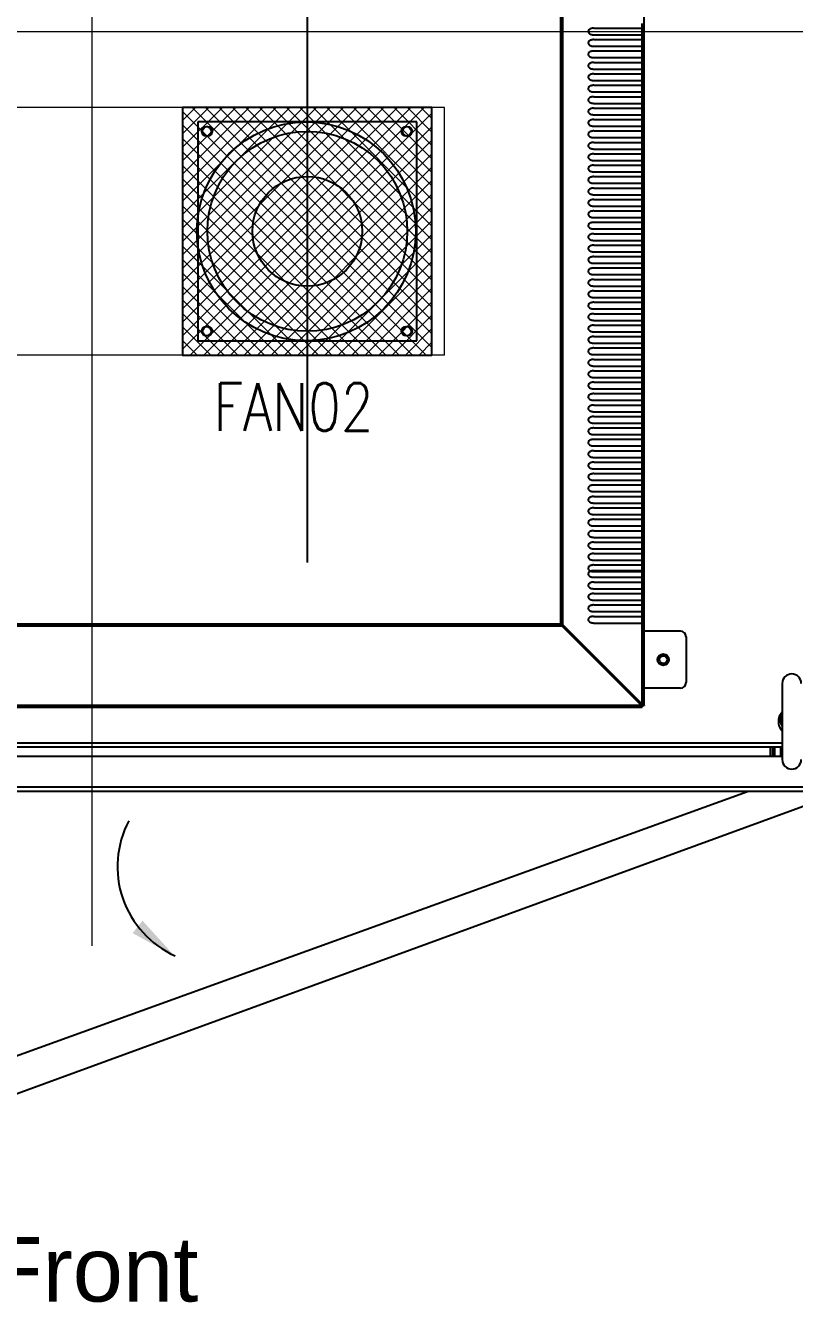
# Model space of a CAD drawing. Extents: x 79822 to 122366, y -56021 to -28815.
# Drawn here: x 84665 to 85069, y -35327 to -34650 of the extents above; entities that cross this region are included whole.
import ezdxf
from ezdxf.lldxf.tags import DXFTag

# ---------------------------------------------------------------- set-up
doc = ezdxf.new("R2010")
doc.units = 0
doc.header["$LTSCALE"] = 100
doc.header["$MEASUREMENT"] = 0
doc.layers.add('CABINET', color=7, linetype='Continuous')
doc.layers.add('PANEL', color=7, linetype='Continuous')
doc.styles.add('HZ', font='arial.ttf', dxfattribs={"width": 0.7})
doc.styles.add('ROMANS', font='romans', dxfattribs={"width": 0.8, "height": 2})
tags = doc.linetypes.add('CENTER', pattern=[2, 1.25, -0.25, 0.25, -0.25]).pattern_tags.tags
tags[10:11] = [DXFTag(74, 4), DXFTag(75, 0), DXFTag(340, '0'), DXFTag(46, 1.0), DXFTag(50, 0.0), DXFTag(44, 0.0), DXFTag(45, 0.0)]
tags[8:9] = [DXFTag(74, 4), DXFTag(75, 0), DXFTag(340, '0'), DXFTag(46, 1.0), DXFTag(50, 0.0), DXFTag(44, 0.0), DXFTag(45, 0.0)]
tags[6:7] = [DXFTag(74, 4), DXFTag(75, 0), DXFTag(340, '0'), DXFTag(46, 1.0), DXFTag(50, 0.0), DXFTag(44, 0.0), DXFTag(45, 0.0)]
tags[4:5] = [DXFTag(74, 4), DXFTag(75, 0), DXFTag(340, '0'), DXFTag(46, 1.0), DXFTag(50, 0.0), DXFTag(44, 0.0), DXFTag(45, 0.0)]
tags = doc.linetypes.add('HIDDEN', pattern=[0.375, 0.25, -0.125]).pattern_tags.tags
tags[6:7] = [DXFTag(74, 4), DXFTag(75, 0), DXFTag(340, '0'), DXFTag(46, 1.0), DXFTag(50, 0.0), DXFTag(44, 0.0), DXFTag(45, 0.0)]
tags[4:5] = [DXFTag(74, 4), DXFTag(75, 0), DXFTag(340, '0'), DXFTag(46, 1.0), DXFTag(50, 0.0), DXFTag(44, 0.0), DXFTag(45, 0.0)]

# ---------------------------------------------------------------- blocks, each defined once
blk = doc.blocks.new('风机')
at = {"color": 3}
for p, q in [((0, 0), (0, -115)), ((115, 0), (0, 0)), ((115, -115), (115, 0)), ((0, -115), (115, -115))]:
    blk.add_line(p, q, dxfattribs=at)
for centre, major_axis, start_param, end_param in [((5, -5), (1.77, 1.77), 2.356194490187731, 8.639379797367317), ((57.5, -57.5), (37.12, 37.12), 2.356194490192193, 8.63937979737178), ((110, -5), (1.77, 1.77), 2.356194490188677, 8.639379797368264), ((5, -110), (-1.77, 1.77), 0.785398, 7.068583), ((110, -110), (-1.77, 1.77), 0.785398, 7.068583)]:
    blk.add_ellipse(centre, major_axis=major_axis, ratio=1, start_param=start_param, end_param=end_param, dxfattribs=at)

msp = doc.modelspace()

# ---------------------------------------------------------------- hatches: boundary and pattern name
at = {"linetype": 'HIDDEN', "lineweight": 20}
h = msp.add_hatch(dxfattribs=at)
h.set_pattern_fill('ANSI37', color=256, scale=40, angle=180, style=2)
h.set_pattern_definition([(225, (80443.738, -16001.2784), (3.5355339, -3.5355339), []), (315, (80443.738, -16001.2784), (3.5355339, 3.5355339), [])])
h.paths.add_polyline_path([(84878.7, -34692.77), (84747.7, -34692.77), (84747.7, -34822.77), (84878.7, -34822.77)])

# ---------------------------------------------------------------- linework, layer by layer
at = {"color": 1, "linetype": 'CENTER', "lineweight": 20}
for p, q in [((84700.2, -35133.19), (84700.2, -34189.34)), ((84261.53, -34652.8), (85133.17, -34652.8))]:
    msp.add_line(p, q, dxfattribs=at)
at = {"color": 7, "linetype": 'Continuous'}
for p, q in [((84990.2, -35006.8), (84990.2, -34298.8)), ((84946.31, -34963.91), (84946.31, -34341.69)), ((84947.41, -34964.51), (84947.41, -34341.09)), ((84989.1, -34651.05), (84989.1, -34648.55)), ((84963.78, -34651.05), (84990.2, -34651.05)), ((84963.78, -34654.55), (84990.2, -34654.55)), ((84989.1, -34657.05), (84989.1, -34654.55)), ((84989.2, -34654.55), (84989.2, -34651.05)), ((84963.78, -34657.05), (84990.2, -34657.05)), ((84963.78, -34660.55), (84990.2, -34660.55)), ((84989.1, -34663.05), (84989.1, -34660.55)), ((84989.2, -34660.55), (84989.2, -34657.05)), ((84963.78, -34663.05), (84990.2, -34663.05)), ((84963.78, -34666.55), (84990.2, -34666.55)), ((84963.78, -34669.05), (84990.2, -34669.05)), ((84989.1, -34669.05), (84989.1, -34666.55)), ((84989.2, -34666.55), (84989.2, -34663.05)), ((84989.2, -34672.55), (84989.2, -34669.05)), ((84963.78, -34672.55), (84990.2, -34672.55)), ((84963.78, -34675.05), (84990.2, -34675.05)), ((84989.1, -34675.05), (84989.1, -34672.55)), ((84989.2, -34678.55), (84989.2, -34675.05)), ((84963.78, -34678.55), (84990.2, -34678.55)), ((84963.78, -34681.05), (84990.2, -34681.05)), ((84989.1, -34681.05), (84989.1, -34678.55)), ((84989.2, -34684.55), (84989.2, -34681.05)), ((84963.78, -34684.55), (84990.2, -34684.55)), ((84963.78, -34687.05), (84990.2, -34687.05)), ((84989.1, -34687.05), (84989.1, -34684.55)), ((84989.2, -34690.55), (84989.2, -34687.05)), ((84963.78, -34690.55), (84990.2, -34690.55)), ((84963.78, -34693.05), (84990.2, -34693.05)), ((84989.1, -34693.05), (84989.1, -34690.55)), ((84989.2, -34696.55), (84989.2, -34693.05)), ((84963.78, -34696.55), (84990.2, -34696.55)), ((84963.78, -34699.05), (84990.2, -34699.05)), ((84963.78, -34699.05), (84990.2, -34699.05)), ((84963.78, -34702.55), (84990.2, -34702.55)), ((84963.78, -34702.55), (84990.2, -34702.55)), ((84989.1, -34699.05), (84989.1, -34696.55)), ((84989.1, -34699.05), (84989.1, -34696.55)), ((84989.1, -34705.05), (84989.1, -34702.55)), ((84989.1, -34705.05), (84989.1, -34702.55)), ((84989.2, -34702.55), (84989.2, -34699.05)), ((84989.2, -34702.55), (84989.2, -34699.05)), ((84963.78, -34705.05), (84990.2, -34705.05)), ((84963.78, -34708.55), (84990.2, -34708.55)), ((84989.1, -34711.05), (84989.1, -34708.55)), ((84989.2, -34708.55), (84989.2, -34705.05)), ((84963.78, -34711.05), (84990.2, -34711.05)), ((84963.78, -34714.55), (84990.2, -34714.55)), ((84989.1, -34717.05), (84989.1, -34714.55)), ((84989.2, -34714.55), (84989.2, -34711.05)), ((84963.78, -34717.05), (84990.2, -34717.05)), ((84963.78, -34720.55), (84990.2, -34720.55)), ((84963.78, -34723.05), (84990.2, -34723.05)), ((84989.1, -34723.05), (84989.1, -34720.55)), ((84989.2, -34720.55), (84989.2, -34717.05)), ((84989.2, -34726.55), (84989.2, -34723.05)), ((84963.78, -34726.55), (84990.2, -34726.55)), ((84963.78, -34729.05), (84990.2, -34729.05)), ((84989.1, -34729.05), (84989.1, -34726.55)), ((84989.2, -34732.55), (84989.2, -34729.05)), ((84963.78, -34732.55), (84990.2, -34732.55)), ((84963.78, -34735.05), (84990.2, -34735.05)), ((84989.1, -34735.05), (84989.1, -34732.55)), ((84989.2, -34738.55), (84989.2, -34735.05)), ((84963.78, -34738.55), (84990.2, -34738.55)), ((84963.78, -34741.05), (84990.2, -34741.05)), ((84989.1, -34741.05), (84989.1, -34738.55)), ((84989.2, -34744.55), (84989.2, -34741.05)), ((84963.78, -34744.55), (84990.2, -34744.55)), ((84963.78, -34747.05), (84990.2, -34747.05)), ((84963.78, -34750.55), (84990.2, -34750.55)), ((84989.1, -34747.05), (84989.1, -34744.55)), ((84989.1, -34753.05), (84989.1, -34750.55)), ((84989.2, -34750.55), (84989.2, -34747.05)), ((84963.78, -34753.05), (84990.2, -34753.05)), ((84963.78, -34756.55), (84990.2, -34756.55)), ((84989.1, -34759.05), (84989.1, -34756.55)), ((84989.2, -34756.55), (84989.2, -34753.05)), ((84963.78, -34759.05), (84990.2, -34759.05)), ((84963.78, -34762.55), (84990.2, -34762.55)), ((84989.1, -34765.05), (84989.1, -34762.55)), ((84989.2, -34762.55), (84989.2, -34759.05)), ((84963.78, -34765.05), (84990.2, -34765.05)), ((84963.78, -34768.55), (84990.2, -34768.55)), ((84989.1, -34771.05), (84989.1, -34768.55)), ((84989.2, -34768.55), (84989.2, -34765.05)), ((84963.78, -34771.05), (84990.2, -34771.05)), ((84963.78, -34774.55), (84990.2, -34774.55)), ((84963.78, -34777.05), (84990.2, -34777.05)), ((84989.1, -34777.05), (84989.1, -34774.55)), ((84989.2, -34774.55), (84989.2, -34771.05)), ((84989.2, -34780.55), (84989.2, -34777.05)), ((84963.78, -34780.55), (84990.2, -34780.55)), ((84963.78, -34783.05), (84990.2, -34783.05)), ((84989.1, -34783.05), (84989.1, -34780.55)), ((84989.2, -34786.55), (84989.2, -34783.05)), ((84963.78, -34786.55), (84990.2, -34786.55)), ((84963.78, -34789.05), (84990.2, -34789.05)), ((84989.1, -34789.05), (84989.1, -34786.55)), ((84989.2, -34792.55), (84989.2, -34789.05)), ((84963.78, -34792.55), (84990.2, -34792.55)), ((84963.78, -34795.05), (84990.2, -34795.05)), ((84989.1, -34795.05), (84989.1, -34792.55)), ((84989.2, -34798.55), (84989.2, -34795.05)), ((84963.78, -34798.55), (84990.2, -34798.55)), ((84963.78, -34801.05), (84990.2, -34801.05)), ((84963.78, -34804.55), (84990.2, -34804.55)), ((84989.1, -34801.05), (84989.1, -34798.55)), ((84989.1, -34807.05), (84989.1, -34804.55)), ((84989.2, -34804.55), (84989.2, -34801.05)), ((84963.78, -34807.05), (84990.2, -34807.05)), ((84963.78, -34810.55), (84990.2, -34810.55)), ((84989.1, -34813.05), (84989.1, -34810.55)), ((84989.2, -34810.55), (84989.2, -34807.05)), ((84963.78, -34813.05), (84990.2, -34813.05)), ((84963.78, -34816.55), (84990.2, -34816.55)), ((84989.1, -34819.05), (84989.1, -34816.55)), ((84989.2, -34816.55), (84989.2, -34813.05)), ((84963.78, -34819.05), (84990.2, -34819.05)), ((84963.78, -34822.55), (84990.2, -34822.55)), ((84963.78, -34825.05), (84990.2, -34825.05)), ((84989.1, -34825.05), (84989.1, -34822.55)), ((84989.2, -34822.55), (84989.2, -34819.05)), ((84989.2, -34828.55), (84989.2, -34825.05)), ((84963.78, -34828.55), (84990.2, -34828.55)), ((84963.78, -34831.05), (84990.2, -34831.05)), ((84989.1, -34831.05), (84989.1, -34828.55)), ((84989.2, -34834.55), (84989.2, -34831.05)), ((84963.78, -34834.55), (84990.2, -34834.55)), ((84963.78, -34837.05), (84990.2, -34837.05)), ((84989.1, -34837.05), (84989.1, -34834.55)), ((84989.2, -34840.55), (84989.2, -34837.05)), ((84963.78, -34840.55), (84990.2, -34840.55)), ((84963.78, -34843.05), (84990.2, -34843.05)), ((84989.1, -34918.05), (84989.1, -34840.55)), ((84989.2, -34846.55), (84989.2, -34843.05)), ((84963.78, -34846.55), (84990.2, -34846.55)), ((84963.78, -34849.05), (84990.2, -34849.05)), ((84989.1, -34849.05), (84989.1, -34846.55)), ((84989.2, -34852.55), (84989.2, -34849.05)), ((84963.78, -34852.55), (84990.2, -34852.55)), ((84963.78, -34855.05), (84990.2, -34855.05)), ((84963.78, -34858.55), (84990.2, -34858.55)), ((84989.1, -34855.05), (84989.1, -34852.55)), ((84989.1, -34861.05), (84989.1, -34858.55)), ((84989.2, -34858.55), (84989.2, -34855.05)), ((84963.78, -34861.05), (84990.2, -34861.05)), ((84963.78, -34864.55), (84990.2, -34864.55)), ((84989.1, -34867.05), (84989.1, -34864.55)), ((84989.2, -34864.55), (84989.2, -34861.05)), ((84963.78, -34867.05), (84990.2, -34867.05)), ((84963.78, -34870.55), (84990.2, -34870.55)), ((84989.1, -34873.05), (84989.1, -34870.55)), ((84989.2, -34870.55), (84989.2, -34867.05)), ((84963.78, -34873.05), (84990.2, -34873.05)), ((84963.78, -34876.55), (84990.2, -34876.55)), ((84963.78, -34879.05), (84990.2, -34879.05)), ((84989.1, -34879.05), (84989.1, -34876.55)), ((84989.2, -34876.55), (84989.2, -34873.05)), ((84989.2, -34882.55), (84989.2, -34879.05)), ((84963.78, -34882.55), (84990.2, -34882.55)), ((84963.78, -34885.05), (84990.2, -34885.05)), ((84989.1, -34885.05), (84989.1, -34882.55)), ((84989.2, -34888.55), (84989.2, -34885.05)), ((84963.78, -34888.55), (84990.2, -34888.55)), ((84963.78, -34891.05), (84990.2, -34891.05)), ((84989.2, -34894.55), (84989.2, -34891.05)), ((84963.78, -34894.55), (84990.2, -34894.55)), ((84963.78, -34897.05), (84990.2, -34897.05)), ((84989.1, -34897.05), (84989.1, -34894.55)), ((84989.2, -34900.55), (84989.2, -34897.05)), ((84963.78, -34900.55), (84990.2, -34900.55)), ((84963.78, -34903.05), (84990.2, -34903.05)), ((84989.1, -34903.05), (84989.1, -34900.55)), ((84989.2, -34906.55), (84989.2, -34903.05)), ((84963.78, -34906.55), (84990.2, -34906.55)), ((84963.78, -34909.05), (84990.2, -34909.05)), ((84963.78, -34912.55), (84990.2, -34912.55)), ((84989.1, -34909.05), (84989.1, -34906.55)), ((84989.1, -34915.05), (84989.1, -34912.55)), ((84989.2, -34912.55), (84989.2, -34909.05)), ((84963.78, -34915.05), (84990.2, -34915.05)), ((84963.78, -34918.55), (84990.2, -34918.55)), ((84989.1, -34921.05), (84989.1, -34918.55)), ((84989.2, -34918.55), (84989.2, -34915.05)), ((84989.2, -34921.55), (84989.2, -34918.05)), ((84963.78, -34921.05), (84990.2, -34921.05)), ((84963.78, -34924.55), (84990.2, -34924.55)), ((84989.1, -34924.05), (84989.1, -34921.55)), ((84989.1, -34927.05), (84989.1, -34924.55)), ((84989.2, -34924.55), (84989.2, -34921.05)), ((84989.2, -34927.55), (84989.2, -34924.05)), ((84963.78, -34927.05), (84990.2, -34927.05)), ((84963.78, -34930.55), (84990.2, -34930.55)), ((84963.78, -34933.05), (84990.2, -34933.05)), ((84989.1, -34930.05), (84989.1, -34927.55)), ((84989.1, -34933.05), (84989.1, -34930.55)), ((84989.2, -34930.55), (84989.2, -34927.05)), ((84989.2, -34933.55), (84989.2, -34930.05)), ((84989.2, -34936.55), (84989.2, -34933.05)), ((84963.78, -34936.05), (84990.2, -34936.05)), ((84963.78, -34936.55), (84990.2, -34936.55)), ((84963.78, -34939.55), (84990.2, -34939.55)), ((84989.1, -34936.05), (84989.1, -34933.55)), ((84989.1, -34942.05), (84989.1, -34939.55)), ((84989.2, -34939.55), (84989.2, -34936.05)), ((84963.78, -34942.05), (84990.2, -34942.05)), ((84963.78, -34945.55), (84990.2, -34945.55)), ((84989.1, -34948.05), (84989.1, -34945.55)), ((84989.2, -34945.55), (84989.2, -34942.05)), ((84963.78, -34948.05), (84990.2, -34948.05)), ((84963.78, -34951.55), (84990.2, -34951.55)), ((84989.1, -34954.05), (84989.1, -34951.55)), ((84989.2, -34951.55), (84989.2, -34948.05)), ((84963.78, -34954.05), (84990.2, -34954.05)), ((84963.78, -34957.55), (84990.2, -34957.55)), ((84963.78, -34960.05), (84990.2, -34960.05)), ((84989.1, -34960.05), (84989.1, -34957.55)), ((84989.2, -34957.55), (84989.2, -34954.05)), ((84989.2, -34963.55), (84989.2, -34960.05)), ((84453.49, -34965.01), (84946.91, -34965.01)), ((84454.09, -34963.91), (84946.31, -34963.91)), ((84947.41, -34964.51), (84946.91, -34964.51)), ((84946.91, -34964.51), (84988.6, -35006.2)), ((84946.91, -34965.01), (84946.91, -34964.51)), ((84946.91, -34965.01), (84988.6, -35006.7)), ((84947.41, -34964.51), (84989.1, -35006.2)), ((84963.78, -34963.55), (84990.2, -34963.55)), ((84989.1, -35006.2), (84989.1, -34963.55)), ((85009.2, -34967.8), (84990.2, -34967.8)), ((85012.2, -34970.8), (85012.2, -34994.8)), ((85009.2, -34997.8), (84990.2, -34997.8)), ((85062.7, -34995.3), (85062.7, -35035.3)), ((84411.2, -35007.8), (84989.2, -35007.8)), ((84411.8, -35006.7), (84988.6, -35006.7)), ((84989.1, -35006.2), (84988.6, -35006.2)), ((84988.6, -35006.7), (84988.6, -35006.2)), ((84989.1, -35006.8), (84990.2, -35006.8)), ((84989.2, -35007.8), (84989.2, -35006.7)), ((84338.3, -35026.5), (85062.7, -35026.5)), ((85062.7, -35028.8), (84338.3, -35028.8)), ((84338.3, -35033.55), (85062.7, -35033.55)), ((85056.5, -35033.55), (85056.5, -35028.8)), ((85057.7, -35033.55), (85057.7, -35028.8)), ((85058.9, -35033.55), (85058.9, -35028.8)), ((85062, -35033.55), (85062, -35028.8)), ((85093.7, -35049.75), (84306.3, -35049.75)), ((85093.7, -35052.05), (84306.3, -35052.05))]:
    msp.add_line(p, q, dxfattribs=at)
at = {"color": 5, "linetype": 'HIDDEN', "lineweight": 15, "ltscale": 30}
for p, q in [((84885.2, -34692.77), (84515.2, -34692.77)), ((84885.2, -34822.77), (84885.2, -34692.77)), ((84885.2, -34822.77), (84515.2, -34822.77))]:
    msp.add_line(p, q, dxfattribs=at)
at = {"linetype": 'HIDDEN'}
msp.add_lwpolyline([(84878.7, -34692.77), (84747.7, -34692.77), (84747.7, -34822.77), (84878.7, -34822.77)], close=True, dxfattribs=at)
at = {"color": 7, "linetype": 'HIDDEN'}
for centre, radius in [((84812.7, -34757.77), 57.5), ((84760.2, -34705.27), 2.5), ((84865.2, -34705.27), 2.5), ((84760.2, -34810.27), 2.5), ((84865.2, -34810.27), 2.5)]:
    msp.add_circle(centre, radius, dxfattribs=at)
at = {"color": 7, "linetype": 'Continuous'}
for radius in [3, 2]:
    msp.add_circle((85000.2, -34982.8), radius, dxfattribs=at)
for centre, radius, start, end in [((84914.66, -35024.82), 68.64, 62.18687, 62.54681), ((85007.22, -34932.27), 68.64, 207.45319, 207.81313), ((84955.22, -34955.69), 12.13, 224.03676, 225.37999), ((84938.09, -34972.83), 12.13, 44.62001, 45.96324), ((85009.2, -34970.8), 3, 0, 90), ((85000.2, -34982.8), 2.5, 255, 195), ((85067.7, -34995.3), 5, 0, 180), ((85009.2, -34994.8), 3, 270, 0), ((85002.98, -35002.38), 15.02, 196.71863, 197.12156), ((84984.78, -35020.59), 15.02, 72.87844, 73.28137), ((85067.7, -35015.3), 7, 136.14811, 223.85189), ((85067.7, -35014.7), 6, 146.44407, 195), ((85067.7, -35014.7), 6, 146.98298, 213.01702), ((85067.7, -35035.3), 5, 180, 0)]:
    msp.add_arc(centre, radius, start, end, dxfattribs=at)
for points, start_tangent, end_tangent in [([(84963.78, -34651.05), (84963, -34651.11), (84962.3, -34651.28), (84961.69, -34651.53), (84961.2, -34651.89), (84960.85, -34652.35), (84960.76, -34652.88), (84960.92, -34653.37), (84961.28, -34653.78), (84961.77, -34654.11), (84962.36, -34654.35), (84963.03, -34654.5), (84963.78, -34654.55)], (-0.999961, -0.008789), (0.999962, -0.008666)), ([(84963.78, -34657.05), (84963, -34657.11), (84962.3, -34657.28), (84961.69, -34657.53), (84961.2, -34657.89), (84960.85, -34658.35), (84960.76, -34658.88), (84960.92, -34659.37), (84961.28, -34659.78), (84961.77, -34660.11), (84962.36, -34660.35), (84963.03, -34660.5), (84963.78, -34660.55)], (-0.999961, -0.008789), (0.999962, -0.008666)), ([(84963.78, -34663.05), (84963, -34663.11), (84962.3, -34663.28), (84961.69, -34663.53), (84961.2, -34663.89), (84960.85, -34664.35), (84960.76, -34664.88), (84960.92, -34665.37), (84961.28, -34665.78), (84961.77, -34666.11), (84962.36, -34666.35), (84963.03, -34666.5), (84963.78, -34666.55)], (-0.999961, -0.008789), (0.999962, -0.008666)), ([(84963.78, -34669.05), (84963, -34669.11), (84962.3, -34669.28), (84961.69, -34669.53), (84961.2, -34669.89), (84960.85, -34670.35), (84960.76, -34670.88), (84960.92, -34671.37), (84961.28, -34671.78), (84961.77, -34672.11), (84962.36, -34672.35), (84963.03, -34672.5), (84963.78, -34672.55)], (-0.999961, -0.008789), (0.999962, -0.008666)), ([(84963.78, -34675.05), (84963, -34675.11), (84962.3, -34675.28), (84961.69, -34675.53), (84961.2, -34675.89), (84960.85, -34676.35), (84960.76, -34676.88), (84960.92, -34677.37), (84961.28, -34677.78), (84961.77, -34678.11), (84962.36, -34678.35), (84963.03, -34678.5), (84963.78, -34678.55)], (-0.999961, -0.008789), (0.999962, -0.008666)), ([(84963.78, -34681.05), (84963, -34681.11), (84962.3, -34681.28), (84961.69, -34681.53), (84961.2, -34681.89), (84960.85, -34682.35), (84960.76, -34682.88), (84960.92, -34683.37), (84961.28, -34683.78), (84961.77, -34684.11), (84962.36, -34684.35), (84963.03, -34684.5), (84963.78, -34684.55)], (-0.999961, -0.008789), (0.999962, -0.008666)), ([(84963.78, -34687.05), (84963, -34687.11), (84962.3, -34687.28), (84961.69, -34687.53), (84961.2, -34687.89), (84960.85, -34688.35), (84960.76, -34688.88), (84960.92, -34689.37), (84961.28, -34689.78), (84961.77, -34690.11), (84962.36, -34690.35), (84963.03, -34690.5), (84963.78, -34690.55)], (-0.999961, -0.008789), (0.999962, -0.008666)), ([(84963.78, -34693.05), (84963, -34693.11), (84962.3, -34693.28), (84961.69, -34693.53), (84961.2, -34693.89), (84960.85, -34694.35), (84960.76, -34694.88), (84960.92, -34695.37), (84961.28, -34695.78), (84961.77, -34696.11), (84962.36, -34696.35), (84963.03, -34696.5), (84963.78, -34696.55)], (-0.999961, -0.008789), (0.999962, -0.008666)), ([(84963.78, -34699.05), (84963, -34699.11), (84962.3, -34699.28), (84961.69, -34699.53), (84961.2, -34699.89), (84960.85, -34700.35), (84960.76, -34700.88), (84960.92, -34701.37), (84961.28, -34701.78), (84961.77, -34702.11), (84962.36, -34702.35), (84963.03, -34702.5), (84963.78, -34702.55)], (-0.999961, -0.008789), (0.999962, -0.008666)), ([(84963.78, -34699.05), (84963, -34699.11), (84962.3, -34699.28), (84961.69, -34699.53), (84961.2, -34699.89), (84960.85, -34700.35), (84960.76, -34700.88), (84960.92, -34701.37), (84961.28, -34701.78), (84961.77, -34702.11), (84962.36, -34702.35), (84963.03, -34702.5), (84963.78, -34702.55)], (-0.999961, -0.008789), (0.999962, -0.008666)), ([(84963.78, -34705.05), (84963, -34705.11), (84962.3, -34705.28), (84961.69, -34705.53), (84961.2, -34705.89), (84960.85, -34706.35), (84960.76, -34706.88), (84960.92, -34707.37), (84961.28, -34707.78), (84961.77, -34708.11), (84962.36, -34708.35), (84963.03, -34708.5), (84963.78, -34708.55)], (-0.999961, -0.008789), (0.999962, -0.008666)), ([(84963.78, -34711.05), (84963, -34711.11), (84962.3, -34711.28), (84961.69, -34711.53), (84961.2, -34711.89), (84960.85, -34712.35), (84960.76, -34712.88), (84960.92, -34713.37), (84961.28, -34713.78), (84961.77, -34714.11), (84962.36, -34714.35), (84963.03, -34714.5), (84963.78, -34714.55)], (-0.999961, -0.008789), (0.999962, -0.008666)), ([(84963.78, -34717.05), (84963, -34717.11), (84962.3, -34717.28), (84961.69, -34717.53), (84961.2, -34717.89), (84960.85, -34718.35), (84960.76, -34718.88), (84960.92, -34719.37), (84961.28, -34719.78), (84961.77, -34720.11), (84962.36, -34720.35), (84963.03, -34720.5), (84963.78, -34720.55)], (-0.999961, -0.008789), (0.999962, -0.008666)), ([(84963.78, -34723.05), (84963, -34723.11), (84962.3, -34723.28), (84961.69, -34723.53), (84961.2, -34723.89), (84960.85, -34724.35), (84960.76, -34724.88), (84960.92, -34725.37), (84961.28, -34725.78), (84961.77, -34726.11), (84962.36, -34726.35), (84963.03, -34726.5), (84963.78, -34726.55)], (-0.999961, -0.008789), (0.999962, -0.008666)), ([(84963.78, -34729.05), (84963, -34729.11), (84962.3, -34729.28), (84961.69, -34729.53), (84961.2, -34729.89), (84960.85, -34730.35), (84960.76, -34730.88), (84960.92, -34731.37), (84961.28, -34731.78), (84961.77, -34732.11), (84962.36, -34732.35), (84963.03, -34732.5), (84963.78, -34732.55)], (-0.999961, -0.008789), (0.999962, -0.008666)), ([(84963.78, -34735.05), (84963, -34735.11), (84962.3, -34735.28), (84961.69, -34735.53), (84961.2, -34735.89), (84960.85, -34736.35), (84960.76, -34736.88), (84960.92, -34737.37), (84961.28, -34737.78), (84961.77, -34738.11), (84962.36, -34738.35), (84963.03, -34738.5), (84963.78, -34738.55)], (-0.999961, -0.008789), (0.999962, -0.008666)), ([(84963.78, -34741.05), (84963, -34741.11), (84962.3, -34741.28), (84961.69, -34741.53), (84961.2, -34741.89), (84960.85, -34742.35), (84960.76, -34742.88), (84960.92, -34743.37), (84961.28, -34743.78), (84961.77, -34744.11), (84962.36, -34744.35), (84963.03, -34744.5), (84963.78, -34744.55)], (-0.999961, -0.008789), (0.999962, -0.008666)), ([(84963.78, -34747.05), (84963, -34747.11), (84962.3, -34747.28), (84961.69, -34747.53), (84961.2, -34747.89), (84960.85, -34748.35), (84960.76, -34748.88), (84960.92, -34749.37), (84961.28, -34749.78), (84961.77, -34750.11), (84962.36, -34750.35), (84963.03, -34750.5), (84963.78, -34750.55)], (-0.999961, -0.008789), (0.999962, -0.008666)), ([(84963.78, -34753.05), (84963, -34753.11), (84962.3, -34753.28), (84961.69, -34753.53), (84961.2, -34753.89), (84960.85, -34754.35), (84960.76, -34754.88), (84960.92, -34755.37), (84961.28, -34755.78), (84961.77, -34756.11), (84962.36, -34756.35), (84963.03, -34756.5), (84963.78, -34756.55)], (-0.999961, -0.008789), (0.999962, -0.008666)), ([(84963.78, -34759.05), (84963, -34759.11), (84962.3, -34759.28), (84961.69, -34759.53), (84961.2, -34759.89), (84960.85, -34760.35), (84960.76, -34760.88), (84960.92, -34761.37), (84961.28, -34761.78), (84961.77, -34762.11), (84962.36, -34762.35), (84963.03, -34762.5), (84963.78, -34762.55)], (-0.999961, -0.008789), (0.999962, -0.008666)), ([(84963.78, -34765.05), (84963, -34765.11), (84962.3, -34765.28), (84961.69, -34765.53), (84961.2, -34765.89), (84960.85, -34766.35), (84960.76, -34766.88), (84960.92, -34767.37), (84961.28, -34767.78), (84961.77, -34768.11), (84962.36, -34768.35), (84963.03, -34768.5), (84963.78, -34768.55)], (-0.999961, -0.008789), (0.999962, -0.008666)), ([(84963.78, -34771.05), (84963, -34771.11), (84962.3, -34771.28), (84961.69, -34771.53), (84961.2, -34771.89), (84960.85, -34772.35), (84960.76, -34772.88), (84960.92, -34773.37), (84961.28, -34773.78), (84961.77, -34774.11), (84962.36, -34774.35), (84963.03, -34774.5), (84963.78, -34774.55)], (-0.999961, -0.008789), (0.999962, -0.008666)), ([(84963.78, -34777.05), (84963, -34777.11), (84962.3, -34777.28), (84961.69, -34777.53), (84961.2, -34777.89), (84960.85, -34778.35), (84960.76, -34778.88), (84960.92, -34779.37), (84961.28, -34779.78), (84961.77, -34780.11), (84962.36, -34780.35), (84963.03, -34780.5), (84963.78, -34780.55)], (-0.999961, -0.008789), (0.999962, -0.008666)), ([(84963.78, -34783.05), (84963, -34783.11), (84962.3, -34783.28), (84961.69, -34783.53), (84961.2, -34783.89), (84960.85, -34784.35), (84960.76, -34784.88), (84960.92, -34785.37), (84961.28, -34785.78), (84961.77, -34786.11), (84962.36, -34786.35), (84963.03, -34786.5), (84963.78, -34786.55)], (-0.999961, -0.008789), (0.999962, -0.008666)), ([(84963.78, -34789.05), (84963, -34789.11), (84962.3, -34789.28), (84961.69, -34789.53), (84961.2, -34789.89), (84960.85, -34790.35), (84960.76, -34790.88), (84960.92, -34791.37), (84961.28, -34791.78), (84961.77, -34792.11), (84962.36, -34792.35), (84963.03, -34792.5), (84963.78, -34792.55)], (-0.999961, -0.008789), (0.999962, -0.008666)), ([(84963.78, -34795.05), (84963, -34795.11), (84962.3, -34795.28), (84961.69, -34795.53), (84961.2, -34795.89), (84960.85, -34796.35), (84960.76, -34796.88), (84960.92, -34797.37), (84961.28, -34797.78), (84961.77, -34798.11), (84962.36, -34798.35), (84963.03, -34798.5), (84963.78, -34798.55)], (-0.999961, -0.008789), (0.999962, -0.008666)), ([(84963.78, -34801.05), (84963, -34801.11), (84962.3, -34801.28), (84961.69, -34801.53), (84961.2, -34801.89), (84960.85, -34802.35), (84960.76, -34802.88), (84960.92, -34803.37), (84961.28, -34803.78), (84961.77, -34804.11), (84962.36, -34804.35), (84963.03, -34804.5), (84963.78, -34804.55)], (-0.999961, -0.008789), (0.999962, -0.008666)), ([(84963.78, -34807.05), (84963, -34807.11), (84962.3, -34807.28), (84961.69, -34807.53), (84961.2, -34807.89), (84960.85, -34808.35), (84960.76, -34808.88), (84960.92, -34809.37), (84961.28, -34809.78), (84961.77, -34810.11), (84962.36, -34810.35), (84963.03, -34810.5), (84963.78, -34810.55)], (-0.999961, -0.008789), (0.999962, -0.008666)), ([(84963.78, -34813.05), (84963, -34813.11), (84962.3, -34813.28), (84961.69, -34813.53), (84961.2, -34813.89), (84960.85, -34814.35), (84960.76, -34814.88), (84960.92, -34815.37), (84961.28, -34815.78), (84961.77, -34816.11), (84962.36, -34816.35), (84963.03, -34816.5), (84963.78, -34816.55)], (-0.999961, -0.008789), (0.999962, -0.008666)), ([(84963.78, -34819.05), (84963, -34819.11), (84962.3, -34819.28), (84961.69, -34819.53), (84961.2, -34819.89), (84960.85, -34820.35), (84960.76, -34820.88), (84960.92, -34821.37), (84961.28, -34821.78), (84961.77, -34822.11), (84962.36, -34822.35), (84963.03, -34822.5), (84963.78, -34822.55)], (-0.999961, -0.008789), (0.999962, -0.008666)), ([(84963.78, -34825.05), (84963, -34825.11), (84962.3, -34825.28), (84961.69, -34825.53), (84961.2, -34825.89), (84960.85, -34826.35), (84960.76, -34826.88), (84960.92, -34827.37), (84961.28, -34827.78), (84961.77, -34828.11), (84962.36, -34828.35), (84963.03, -34828.5), (84963.78, -34828.55)], (-0.999961, -0.008789), (0.999962, -0.008666)), ([(84963.78, -34831.05), (84963, -34831.11), (84962.3, -34831.28), (84961.69, -34831.53), (84961.2, -34831.89), (84960.85, -34832.35), (84960.76, -34832.88), (84960.92, -34833.37), (84961.28, -34833.78), (84961.77, -34834.11), (84962.36, -34834.35), (84963.03, -34834.5), (84963.78, -34834.55)], (-0.999961, -0.008789), (0.999962, -0.008666)), ([(84963.78, -34837.05), (84963, -34837.11), (84962.3, -34837.28), (84961.69, -34837.53), (84961.2, -34837.89), (84960.85, -34838.35), (84960.76, -34838.88), (84960.92, -34839.37), (84961.28, -34839.78), (84961.77, -34840.11), (84962.36, -34840.35), (84963.03, -34840.5), (84963.78, -34840.55)], (-0.999961, -0.008789), (0.999962, -0.008666)), ([(84963.78, -34843.05), (84963, -34843.11), (84962.3, -34843.28), (84961.69, -34843.53), (84961.2, -34843.89), (84960.85, -34844.35), (84960.76, -34844.88), (84960.92, -34845.37), (84961.28, -34845.78), (84961.77, -34846.11), (84962.36, -34846.35), (84963.03, -34846.5), (84963.78, -34846.55)], (-0.999961, -0.008789), (0.999962, -0.008666)), ([(84963.78, -34849.05), (84963, -34849.11), (84962.3, -34849.28), (84961.69, -34849.53), (84961.2, -34849.89), (84960.85, -34850.35), (84960.76, -34850.88), (84960.92, -34851.37), (84961.28, -34851.78), (84961.77, -34852.11), (84962.36, -34852.35), (84963.03, -34852.5), (84963.78, -34852.55)], (-0.999961, -0.008789), (0.999962, -0.008666)), ([(84963.78, -34855.05), (84963, -34855.11), (84962.3, -34855.28), (84961.69, -34855.53), (84961.2, -34855.89), (84960.85, -34856.35), (84960.76, -34856.88), (84960.92, -34857.37), (84961.28, -34857.78), (84961.77, -34858.11), (84962.36, -34858.35), (84963.03, -34858.5), (84963.78, -34858.55)], (-0.999961, -0.008789), (0.999962, -0.008666)), ([(84963.78, -34861.05), (84963, -34861.11), (84962.3, -34861.28), (84961.69, -34861.53), (84961.2, -34861.89), (84960.85, -34862.35), (84960.76, -34862.88), (84960.92, -34863.37), (84961.28, -34863.78), (84961.77, -34864.11), (84962.36, -34864.35), (84963.03, -34864.5), (84963.78, -34864.55)], (-0.999961, -0.008789), (0.999962, -0.008666)), ([(84963.78, -34867.05), (84963, -34867.11), (84962.3, -34867.28), (84961.69, -34867.53), (84961.2, -34867.89), (84960.85, -34868.35), (84960.76, -34868.88), (84960.92, -34869.37), (84961.28, -34869.78), (84961.77, -34870.11), (84962.36, -34870.35), (84963.03, -34870.5), (84963.78, -34870.55)], (-0.999961, -0.008789), (0.999962, -0.008666)), ([(84963.78, -34873.05), (84963, -34873.11), (84962.3, -34873.28), (84961.69, -34873.53), (84961.2, -34873.89), (84960.85, -34874.35), (84960.76, -34874.88), (84960.92, -34875.37), (84961.28, -34875.78), (84961.77, -34876.11), (84962.36, -34876.35), (84963.03, -34876.5), (84963.78, -34876.55)], (-0.999961, -0.008789), (0.999962, -0.008666)), ([(84963.78, -34879.05), (84963, -34879.11), (84962.3, -34879.28), (84961.69, -34879.53), (84961.2, -34879.89), (84960.85, -34880.35), (84960.76, -34880.88), (84960.92, -34881.37), (84961.28, -34881.78), (84961.77, -34882.11), (84962.36, -34882.35), (84963.03, -34882.5), (84963.78, -34882.55)], (-0.999961, -0.008789), (0.999962, -0.008666)), ([(84963.78, -34885.05), (84963, -34885.11), (84962.3, -34885.28), (84961.69, -34885.53), (84961.2, -34885.89), (84960.85, -34886.35), (84960.76, -34886.88), (84960.92, -34887.37), (84961.28, -34887.78), (84961.77, -34888.11), (84962.36, -34888.35), (84963.03, -34888.5), (84963.78, -34888.55)], (-0.999961, -0.008789), (0.999962, -0.008666)), ([(84963.78, -34891.05), (84963, -34891.11), (84962.3, -34891.28), (84961.69, -34891.53), (84961.2, -34891.89), (84960.85, -34892.35), (84960.76, -34892.88), (84960.92, -34893.37), (84961.28, -34893.78), (84961.77, -34894.11), (84962.36, -34894.35), (84963.03, -34894.5), (84963.78, -34894.55)], (-0.999961, -0.008789), (0.999962, -0.008666)), ([(84963.78, -34897.05), (84963, -34897.11), (84962.3, -34897.28), (84961.69, -34897.53), (84961.2, -34897.89), (84960.85, -34898.35), (84960.76, -34898.88), (84960.92, -34899.37), (84961.28, -34899.78), (84961.77, -34900.11), (84962.36, -34900.35), (84963.03, -34900.5), (84963.78, -34900.55)], (-0.999961, -0.008789), (0.999962, -0.008666)), ([(84963.78, -34903.05), (84963, -34903.11), (84962.3, -34903.28), (84961.69, -34903.53), (84961.2, -34903.89), (84960.85, -34904.35), (84960.76, -34904.88), (84960.92, -34905.37), (84961.28, -34905.78), (84961.77, -34906.11), (84962.36, -34906.35), (84963.03, -34906.5), (84963.78, -34906.55)], (-0.999961, -0.008789), (0.999962, -0.008666)), ([(84963.78, -34909.05), (84963, -34909.11), (84962.3, -34909.28), (84961.69, -34909.53), (84961.2, -34909.89), (84960.85, -34910.35), (84960.76, -34910.88), (84960.92, -34911.37), (84961.28, -34911.78), (84961.77, -34912.11), (84962.36, -34912.35), (84963.03, -34912.5), (84963.78, -34912.55)], (-0.999961, -0.008789), (0.999962, -0.008666)), ([(84963.78, -34915.05), (84963, -34915.11), (84962.3, -34915.28), (84961.69, -34915.53), (84961.2, -34915.89), (84960.85, -34916.35), (84960.76, -34916.88), (84960.92, -34917.37), (84961.28, -34917.78), (84961.77, -34918.11), (84962.36, -34918.35), (84963.03, -34918.5), (84963.78, -34918.55)], (-0.999961, -0.008789), (0.999962, -0.008666)), ([(84963.78, -34921.05), (84963, -34921.11), (84962.3, -34921.28), (84961.69, -34921.53), (84961.2, -34921.89), (84960.85, -34922.35), (84960.76, -34922.88), (84960.92, -34923.37), (84961.28, -34923.78), (84961.77, -34924.11), (84962.36, -34924.35), (84963.03, -34924.5), (84963.78, -34924.55)], (-0.999961, -0.008789), (0.999962, -0.008666)), ([(84963.78, -34927.05), (84963, -34927.11), (84962.3, -34927.28), (84961.69, -34927.53), (84961.2, -34927.89), (84960.85, -34928.35), (84960.76, -34928.88), (84960.92, -34929.37), (84961.28, -34929.78), (84961.77, -34930.11), (84962.36, -34930.35), (84963.03, -34930.5), (84963.78, -34930.55)], (-0.999961, -0.008789), (0.999962, -0.008666)), ([(84963.78, -34933.05), (84963, -34933.11), (84962.3, -34933.28), (84961.69, -34933.53), (84961.2, -34933.89), (84960.85, -34934.35), (84960.76, -34934.88), (84960.92, -34935.37), (84961.28, -34935.78), (84961.77, -34936.11), (84962.36, -34936.35), (84963.03, -34936.5), (84963.78, -34936.55)], (-0.999961, -0.008789), (0.999962, -0.008666)), ([(84963.78, -34936.05), (84963, -34936.11), (84962.3, -34936.28), (84961.69, -34936.53), (84961.2, -34936.89), (84960.85, -34937.35), (84960.76, -34937.88), (84960.92, -34938.37), (84961.28, -34938.78), (84961.77, -34939.11), (84962.36, -34939.35), (84963.03, -34939.5), (84963.78, -34939.55)], (-0.999961, -0.008789), (0.999962, -0.008666)), ([(84963.78, -34942.05), (84963, -34942.11), (84962.3, -34942.28), (84961.69, -34942.53), (84961.2, -34942.89), (84960.85, -34943.35), (84960.76, -34943.88), (84960.92, -34944.37), (84961.28, -34944.78), (84961.77, -34945.11), (84962.36, -34945.35), (84963.03, -34945.5), (84963.78, -34945.55)], (-0.999961, -0.008789), (0.999962, -0.008666)), ([(84963.78, -34948.05), (84963, -34948.11), (84962.3, -34948.28), (84961.69, -34948.53), (84961.2, -34948.89), (84960.85, -34949.35), (84960.76, -34949.88), (84960.92, -34950.37), (84961.28, -34950.78), (84961.77, -34951.11), (84962.36, -34951.35), (84963.03, -34951.5), (84963.78, -34951.55)], (-0.999961, -0.008789), (0.999962, -0.008666)), ([(84963.78, -34954.05), (84963, -34954.11), (84962.3, -34954.28), (84961.69, -34954.53), (84961.2, -34954.89), (84960.85, -34955.35), (84960.76, -34955.88), (84960.92, -34956.37), (84961.28, -34956.78), (84961.77, -34957.11), (84962.36, -34957.35), (84963.03, -34957.5), (84963.78, -34957.55)], (-0.999961, -0.008789), (0.999962, -0.008666)), ([(84963.78, -34960.05), (84963, -34960.11), (84962.3, -34960.28), (84961.69, -34960.53), (84961.2, -34960.89), (84960.85, -34961.35), (84960.76, -34961.88), (84960.92, -34962.37), (84961.28, -34962.78), (84961.77, -34963.11), (84962.36, -34963.35), (84963.03, -34963.5), (84963.78, -34963.55)], (-0.999961, -0.008789), (0.999962, -0.008666)), ([(84946.91, -34965.01), (84946.71, -34964.66), (84946.51, -34964.29)], (-0.515409, 0.856944), (-0.467523, 0.883981)), ([(84947.41, -34964.51), (84947.06, -34964.31), (84946.69, -34964.11)], (-0.856944, 0.515409), (-0.883981, 0.467523)), ([(84946.91, -34964.51), (84946.71, -34964.32)], (-0.740747, 0.671784), (-0.712761, 0.701407)), ([(84946.91, -34964.51), (84946.72, -34964.31)], (-0.671784, 0.740747), (-0.701407, 0.712761)), ([(84988.6, -35006.2), (84988.8, -35006.52), (84989, -35006.73)], (0.482812, -0.875724), (0.822198, -0.569202)), ([(84988.6, -35006.2), (84988.92, -35006.4), (84989.13, -35006.6)], (0.875724, -0.482812), (0.569202, -0.822198)), ([(84988.63, -35006.8), (84988.8, -35007.29), (84988.9, -35007.51), (84989, -35007.67)], (0.294712, -0.955586), (0.612022, -0.79084)), ([(84989, -35006.73), (84989.2, -35006.8)], (0.822198, -0.569202), (1, 0)), ([(84989, -35007.67), (84989.2, -35007.8)], (0.612022, -0.79084), (1, 0)), ([(84989.13, -35006.6), (84989.2, -35006.8)], (0.569202, -0.822198), (0, -1)), ([(84989.2, -35006.23), (84989.68, -35006.4), (84989.9, -35006.5), (84990.07, -35006.6)], (0.955586, -0.294712), (0.79084, -0.612022)), ([(84990.07, -35006.6), (84990.2, -35006.8)], (0.79084, -0.612022), (0, -1))]:
    msp.add_spline(points, degree=3, dxfattribs=dict(at, start_tangent=start_tangent, end_tangent=end_tangent))
at = {"layer": 'CABINET', "color": 1, "linetype": 'CENTER'}
msp.add_line((84813.2, -34383.6), (84813.2, -34931.74), dxfattribs=at)
at = {"layer": 'CABINET', "color": 3, "linetype": 'CENTER'}
msp.add_circle((84813.2, -34757.77), 28.81, dxfattribs=at)
at = {"layer": 'PANEL', "linetype": 'HIDDEN'}
for p, q in [((84336.59, -35307.84), (85044.48, -35052.05)), ((84343.42, -35326.67), (85094.73, -35052.08))]:
    msp.add_line(p, q, dxfattribs=at)
at = {"layer": 'PANEL', "color": 7}
msp.add_arc((84764.94, -35091.5), 51.49, 152.18894, 245.71907, dxfattribs=at)
at = {"layer": 'PANEL', "color": 7, "linetype": 'ByBlock'}
msp.add_solid([(84721.44, -35126.48), (84726.6, -35119.93), (84743.65, -35138.68)], dxfattribs=at)

# ---------------------------------------------------------------- block references
at = {"color": 3}
msp.add_blockref('风机', (84755.7, -34700.27), dxfattribs=at)

# ---------------------------------------------------------------- texts
at = {"color": 7, "style": 'ROMANS', "width": 0.8}
msp.add_text('FAN02', height=25, dxfattribs=at).set_placement((84763.98, -34862.51))
at = {"color": 7, "style": 'HZ'}
msp.add_text('Front', height=34, dxfattribs=at).set_placement((84645.1, -35320.02))

doc.saveas('drawing.dxf')
